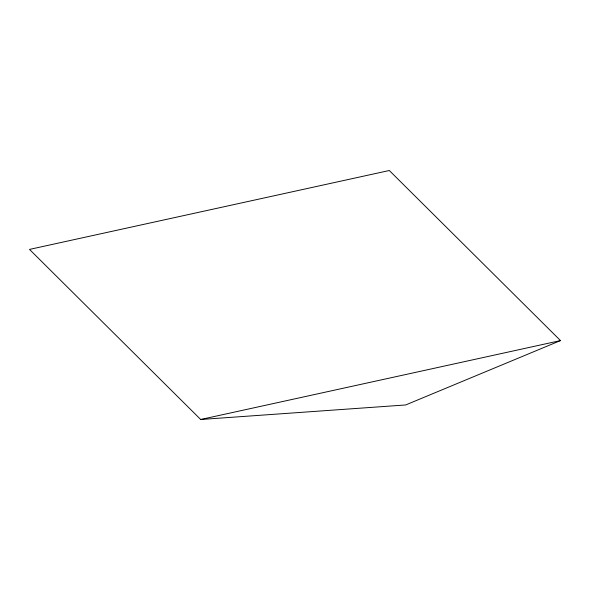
<?xml version="1.0" encoding="UTF-8"?>
<svg xmlns="http://www.w3.org/2000/svg" width="590" height="590" viewBox="0 0 590 590"><rect width="100%" height="100%" fill="white"/><g stroke="black" fill="none" stroke-linecap="round" stroke-linejoin="round"><path stroke-width="0.89" d="M560.5 340.585L405.677 404.954L200.696 419.49L29.5 249.415L389.304 170.51L560.5 340.585L200.696 419.49"/></g></svg>
